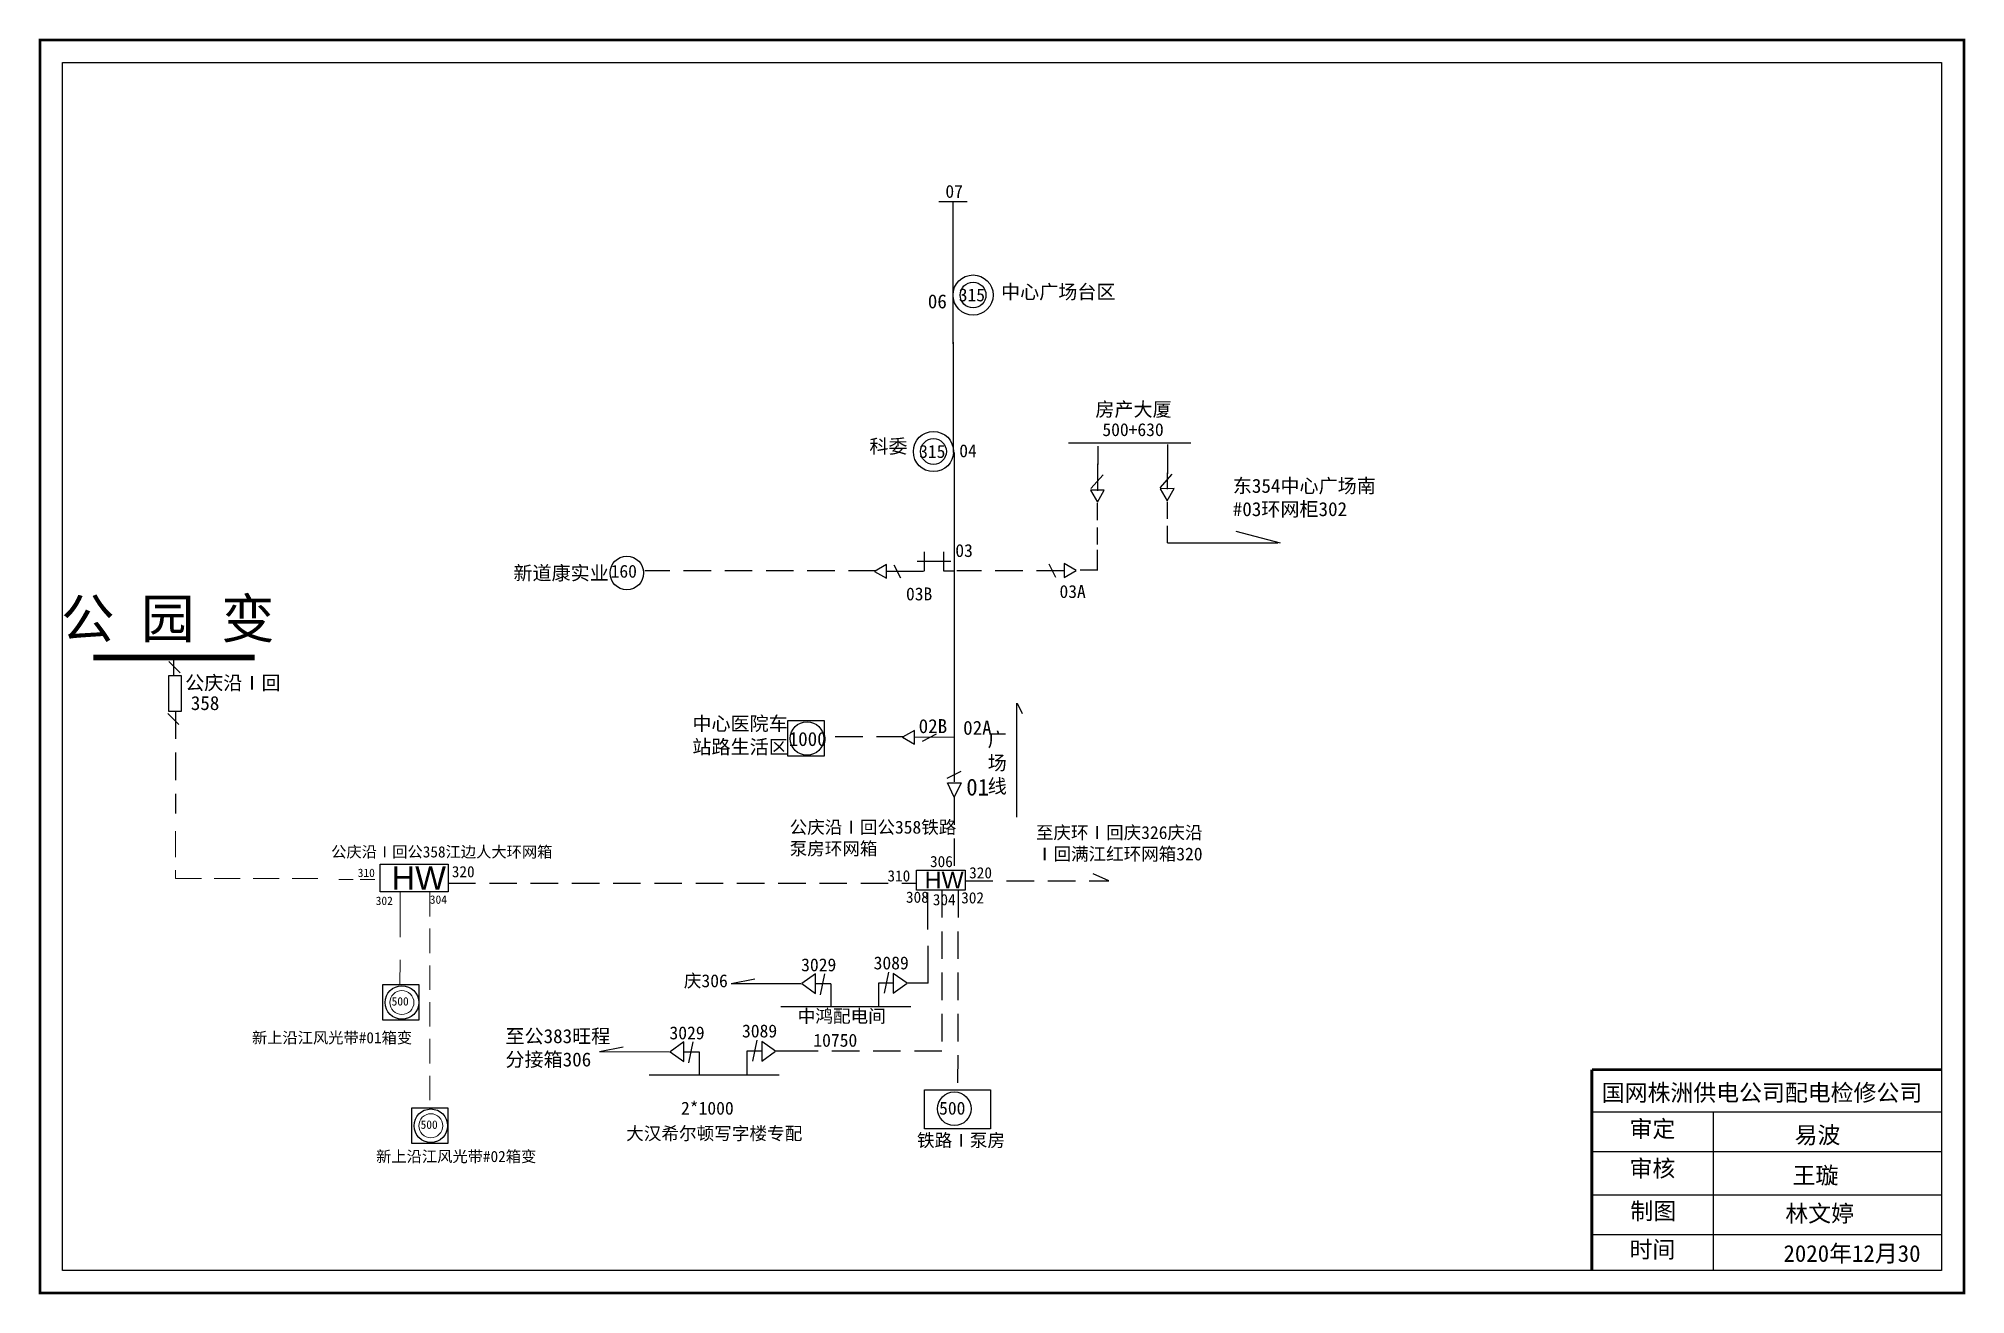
# Model space of a CAD drawing. Extents: x 0 to 344, y 0 to 224.
import ezdxf

# ---------------------------------------------------------------- set-up
doc = ezdxf.new("R2010")
doc.units = 0
doc.header["$LTSCALE"] = 0.774411
doc.header["$MEASUREMENT"] = 0
doc.linetypes.add('ACAD_ISO02W100', pattern=[15, 12, -3])
doc.linetypes.add('DASHED2', pattern=[9.525, 6.35, -3.175])
doc.layers.get('0').update_dxf_attribs({"linetype": 'CONTINUOUS'})
doc.layers.add('0-RefEdit0', color=7, linetype='CONTINUOUS')
doc.layers.add('LAYER1', color=5, linetype='ACAD_ISO02W100')
doc.layers.add('MiniCADLayer', color=7, linetype='CONTINUOUS', lineweight=20)
doc.styles.add('宋体_txtstyle_0.00_0_0', font='')
doc.styles.add('宋体_txtstyle_16.36_0_0', font='', dxfattribs={"height": 16.35967})
doc.styles.add('宋体_txtstyle_2.30_0_0', font='', dxfattribs={"height": 2.3})
doc.styles.add('宋体_txtstyle_2.49_0_0', font='', dxfattribs={"height": 2.49476})
doc.styles.get('宋体_txtstyle_0.00_0_0').set_extended_font_data('宋体')
doc.styles.get('宋体_txtstyle_16.36_0_0').set_extended_font_data('宋体')
doc.styles.get('宋体_txtstyle_2.30_0_0').set_extended_font_data('宋体')
doc.styles.get('宋体_txtstyle_2.49_0_0').set_extended_font_data('宋体')

msp = doc.modelspace()

# ---------------------------------------------------------------- linework, layer by layer
at = {"color": 1, "linetype": 'Continuous'}
msp.add_line((160.6, 195.3), (165.67, 195.3), dxfattribs=at)
at = {"linetype": 'Continuous'}
for p, q in [((163.2, 169.89), (163.2, 195.25)), ((163.25, 150.45), (163.25, 170.17)), ((183.78, 152.22), (205.65, 152.22)), ((189.08, 151.62), (189.08, 148.3)), ((201.53, 151.91), (201.53, 146.68)), ((189.07, 143.61), (189.07, 148.43)), ((190.01, 146.49), (187.83, 144.03)), ((202.29, 146.59), (200.11, 144.13)), ((201.52, 143.89), (201.52, 146.82)), ((189.02, 138.35), (189.02, 141.39)), ((201.48, 138.63), (201.48, 141.67)), ((189.02, 134.01), (189.02, 137.06)), ((201.48, 134.3), (201.48, 137.34)), ((213.74, 136.4), (221.63, 134.31)), ((189.02, 129.56), (189.02, 133.08)), ((221.22, 134.26), (201.49, 134.26)), ((152.56, 130.41), (153.75, 128.04)), ((180.29, 130.56), (181.47, 128.19)), ((24.98, 111.1), (23, 113.08)), ((24.76, 101.87), (22.78, 103.84)), ((174.6, 85.27), (174.6, 105.64)), ((174.63, 105.67), (175.54, 103.82)), ((163.38, 88.86), (162.19, 91.42)), ((162.23, 91.42), (164.62, 91.42)), ((164.62, 91.42), (163.38, 88.86)), ((191.01, 73.9), (188.23, 75.18)), ((277.4, 32.65), (339.77, 32.65)), ((299.05, 32.64), (299.05, 4.31)), ((277.4, 25.54), (339.77, 25.54)), ((277.4, 17.79), (339.77, 17.79)), ((277.4, 10.69), (339.77, 10.69))]:
    msp.add_line(p, q, dxfattribs=at)
at = {"color": 7}
for p, q in [((163.37, 150.47), (163.37, 101.5)), ((160.13, 100.1), (157.62, 98.83)), ((163.37, 101.43), (163.37, 91.59)), ((164.58, 93.45), (162.07, 92.18))]:
    msp.add_line(p, q, dxfattribs=at)
for p, q in [((162.78, 130.99), (156.78, 130.99)), ((158.03, 132.74), (158.03, 129.24)), ((161.53, 129.24), (161.53, 132.74)), ((157.91, 129.22), (151.27, 129.22)), ((163.37, 129.24), (161.53, 129.24)), ((189.08, 129.44), (185.89, 129.44)), ((163.3, 99.54), (156.28, 99.56))]:
    msp.add_line(p, q)
at = {"linetype": 'DASHED2'}
for p, q in [((149.41, 129.33), (108.06, 129.33)), ((183.01, 129.34), (163.84, 129.34)), ((154.41, 99.66), (140.11, 99.66)), ((72.9, 73.51), (156.52, 73.51)), ((165.36, 73.9), (191.01, 73.9)), ((161.18, 72.25), (161.18, 43.44)), ((161.18, 43.44), (135.16, 43.44))]:
    msp.add_line(p, q, dxfattribs=at)
at = {"linetype": 'ACAD_ISO02W100'}
msp.add_line((23.84, 110.6), (23.84, 113.69), dxfattribs=at)
at = {"color": 0, "linetype": 'DASHED2'}
msp.add_line((24.16, 104.2), (24.16, 85.95), dxfattribs=at)
at = {"color": 7, "linetype": 'DASHED2'}
msp.add_line((163.35, 88.86), (163.35, 76.07), dxfattribs=at)
at = {"linetype": 'Continuous', "const_width": 0.5}
msp.add_lwpolyline([(-0.07, 224.2), (343.91, 224.2), (343.91, 0.23), (-0.07, 0.23)], close=True, dxfattribs=at)
at = {"linetype": 'Continuous'}
for points in [[(3.98, 220.15), (339.86, 220.15), (339.86, 4.28), (3.98, 4.28)], [(133.64, 102.56), (140.11, 102.56), (140.11, 96.18), (133.64, 96.18)], [(60.75, 76.89), (72.9, 76.89), (72.9, 71.93), (60.75, 71.93)], [(156.63, 75.81), (165.34, 75.81), (165.34, 72.25), (156.63, 72.25)], [(61.22, 55.36), (67.69, 55.36), (67.69, 48.99), (61.22, 48.99)], [(158.06, 36.57), (169.89, 36.57), (169.89, 29.61), (158.06, 29.61)], [(66.4, 33.34), (72.87, 33.34), (72.87, 26.96), (66.4, 26.96)]]:
    msp.add_lwpolyline(points, close=True, dxfattribs=at)
for points in [[(187.73, 143.71), (188.98, 141.57), (190.21, 143.72)], [(200.19, 143.99), (201.44, 141.85), (202.67, 144)], [(149.12, 129.22), (151.27, 127.98), (151.27, 130.46)], [(185.2, 129.38), (183.05, 130.62), (183.05, 128.14)], [(154.13, 99.56), (156.28, 98.32), (156.28, 100.8)]]:
    msp.add_lwpolyline(points, close=True)
for points, const_width in [([(38.29, 113.84), (9.46, 113.82)], 1), ([(277.37, 40.15), (277.37, 4.42)], 0.5), ([(277.4, 40.15), (339.77, 40.15)], 0.5)]:
    msp.add_lwpolyline(points, dxfattribs=dict(at, const_width=const_width))
at = {"linetype": 'ACAD_ISO02W100'}
msp.add_lwpolyline([(25.17, 104.2), (22.96, 104.2), (22.96, 110.6), (25.17, 110.6)], close=True, dxfattribs=at)
for centre, radius in [((166.75, 178.61), 3.59), ((166.75, 178.61), 2.3), ((159.67, 150.64), 3.59), ((159.67, 150.64), 2.3), ((104.85, 128.93), 3), ((137.06, 99.35), 3), ((64.64, 52.16), 3), ((163.39, 33.17), 3), ((69.81, 30.13), 3)]:
    msp.add_circle(centre, radius)
at = {"layer": '0-RefEdit0', "ltscale": 2}
for p, q in [((158.6, 71.85), (158.6, 65.2)), ((158.65, 62.28), (158.65, 55.63)), ((123.49, 55.57), (127.75, 56.38)), ((123.49, 55.57), (135.99, 55.53)), ((138.6, 57.27), (136.12, 55.53)), ((136.12, 55.53), (138.6, 53.79)), ((138.6, 53.79), (138.6, 57.27)), ((138.6, 55.53), (141.32, 55.53)), ((139.47, 53.54), (140.22, 57.27)), ((141.32, 55.48), (141.32, 51.39)), ((152.49, 55.6), (149.82, 55.61)), ((149.82, 55.6), (149.82, 51.5)), ((151.62, 57.58), (150.88, 53.86)), ((152.49, 57.33), (152.49, 53.86)), ((154.98, 55.6), (152.49, 57.33)), ((152.49, 53.86), (154.98, 55.6)), ((158.7, 55.6), (155.1, 55.6)), ((132.4, 51.42), (155.6, 51.42)), ((115.06, 45.11), (112.58, 43.37)), ((115.06, 41.63), (115.06, 45.11)), ((115.93, 41.38), (116.68, 45.11)), ((128.09, 45.42), (127.34, 41.7)), ((128.96, 45.17), (128.96, 41.7)), ((131.44, 43.44), (128.96, 45.17)), ((99.96, 43.41), (104.21, 44.22)), ((99.96, 43.41), (112.46, 43.37)), ((112.58, 43.37), (115.06, 41.63)), ((115.06, 43.37), (117.78, 43.37)), ((117.79, 43.32), (117.79, 39.23)), ((128.96, 43.44), (126.28, 43.45)), ((126.28, 43.44), (126.28, 39.34)), ((128.96, 41.7), (131.44, 43.44)), ((135.16, 43.44), (131.56, 43.44)), ((108.87, 39.26), (132.06, 39.26))]:
    msp.add_line(p, q, dxfattribs=at)
at = {"layer": 'LAYER1', "color": 7, "linetype": 'DASHED2'}
msp.add_line((164.07, 72.25), (163.99, 36.59), dxfattribs=at)
at = {"layer": 'MiniCADLayer', "color": 7, "linetype": 'DASHED2', "ltscale": 0.941625}
for p, q in [((24.16, 82.79), (24.16, 74.3)), ((24.16, 74.3), (50.99, 74.3))]:
    msp.add_line(p, q, dxfattribs=at)
at = {"layer": 'MiniCADLayer', "color": 7, "linetype": 'DASHED2', "ltscale": 0.523125}
msp.add_line((53.35, 74.16), (60.75, 74.16), dxfattribs=at)
at = {"layer": 'MiniCADLayer', "color": 7, "linetype": 'DASHED2', "ltscale": 1.648288}
msp.add_line((64.31, 71.93), (64.3, 55.33), dxfattribs=at)
at = {"layer": 'MiniCADLayer', "color": 7, "linetype": 'DASHED2', "ltscale": 0.890519}
msp.add_line((69.64, 71.93), (69.64, 33.33), dxfattribs=at)
at = {"layer": 'MiniCADLayer', "color": 7, "linetype": 'ByBlock', "ltscale": 1.211541}
for centre in [(64.64, 52.16), (69.81, 30.13)]:
    msp.add_circle(centre, 2.15, dxfattribs=at)

# ---------------------------------------------------------------- texts
at = {"style": '宋体_txtstyle_2.30_0_0'}
for s, p in [('07', (161.8, 195.98)), ('315', (164.19, 177.48)), ('500+630', (189.87, 153.4)), ('315', (157.11, 149.5)), ('160', (101.96, 128.09)), ('500', (160.68, 32.12))]:
    msp.add_text(s, height=2.3, dxfattribs=at).set_placement(p)
at = {"color": 1, "style": '宋体_txtstyle_2.30_0_0'}
for s, p in [('04', (164.28, 149.62)), ('03', (163.58, 131.79)), ('03B', (154.76, 124.04)), ('03A', (182.2, 124.47))]:
    msp.add_text(s, height=2.3, dxfattribs=at).set_placement(p)
at = {"color": 7, "char_height": 2.5, "attachment_point": 1, "style": '宋体_txtstyle_0.00_0_0'}
for s, insert, width in [('{\\fSimSun|b0|i0|c134|p2;中心广场台区}', (171.75, 180.43), 28.5464), ('房产大厦', (188.61, 159.43), 18.5852), ('{\\fSimSun|b0|i0|c134|p2;科委}', (148.21, 152.82), 28.5464), ('{\\fSimSun|b0|i0|c134|p2;东354中心广场南#03环网柜302}', (213.18, 145.76), 26.2193), ('新道康实业', (84.58, 130.17), 25.4082), ('中心医院车\\P站路生活区', (116.57, 103.27), 25.4082), ('广场线', (169.36, 100.41), 2.806)]:
    msp.add_mtext(s, dxfattribs=dict(at, insert=insert, width=width))
at = {"color": 1, "insert": (158.66, 178.73), "char_height": 2.5, "width": 8.5913, "attachment_point": 1, "style": '宋体_txtstyle_0.00_0_0'}
msp.add_mtext('06', dxfattribs=at)
at = {"linetype": 'Continuous', "attachment_point": 1, "style": '宋体_txtstyle_0.00_0_0'}
for s, insert, char_height, width in [('公 园 变', (3.7, 124.29), 7, 70.6481), ('{\\fSimSun|b0|i0|c134|p2;公庆沿Ⅰ回}', (25.9, 110.55), 2.5, 31.1905), ('358', (26.9, 106.93), 2.5, 5.6554), ('{\\fSimSun|b0|i0|c134|p2;1000}', (133.78, 100.51), 2.5, 7.9481), ('{\\fArial|b0|i0|c0|p32;HW}', (62.78, 76.52), 4.1853, 40.4656), ('{\\fSimSun|b0|i0|c134|p2;\\H0.6667x;320}', (73.56, 76.55), 3, 29.0053), ('{\\fSimSun|b0|i0|c134|p2;\\H0.6667x;306}', (159.05, 78.36), 3, 29.0053), ('{\\fSimSun|b0|i0|c134|p2;\\H0.6667x;320}', (166.05, 76.35), 3, 29.0053), ('{\\fSimSun|b0|i0|c134|p2;\\H0.6667x;310}', (151.44, 75.8), 3, 29.0053), ('{\\fArial|b0|i0|c0|p32;HW}', (158.09, 75.54), 3, 29.0053), ('{\\fSimSun|b0|i0|c134|p2;\\H0.6667x;308}', (154.75, 71.99), 3, 29.0053), ('{\\fSimSun|b0|i0|c134|p2;\\H0.6667x;304}', (159.55, 71.54), 3, 29.0053), ('{\\fSimSun|b0|i0|c134|p2;\\H0.6667x;302}', (164.63, 71.88), 3, 29.0053), ('500', (62.8, 53.12), 1.5, 7.9481), ('国网株洲供电公司配电检修公司', (279.14, 37.55), 3, 82.0179), ('500', (67.98, 31.09), 1.5, 7.9481), ('审定', (284.1, 31.09), 3, 23.4615), ('易波', (313.62, 29.98), 3, 23.4615), ('审核', (284.1, 24.02), 3, 23.4615), ('王璇', (313.26, 22.77), 3, 33.0539), ('制图', (284.26, 16.4), 3, 23.4615), ('林文婷', (311.95, 15.96), 3, 60.45), ('时间', (284.1, 9.52), 3, 23.4615), ('2020年12月30', (311.62, 8.81), 3, 29.9216)]:
    msp.add_mtext(s, dxfattribs=dict(at, insert=insert, char_height=char_height, width=width))
at = {"color": 1, "linetype": 'Continuous', "attachment_point": 1, "style": '宋体_txtstyle_0.00_0_0'}
for s, insert, char_height, width in [('02B', (157.02, 102.81), 2.5, 7.9481), ('02A', (164.97, 102.51), 2.5, 7.9481), ('01', (165.53, 92.16), 3, 5.7181)]:
    msp.add_mtext(s, dxfattribs=dict(at, insert=insert, char_height=char_height, width=width))
at = {"attachment_point": 1}
for s, insert, char_height, width, style in [('{\\fSimSun|b0|i0|c134|p2;公庆沿Ⅰ回公}358{\\fSimSun|b0|i0|c134|p2;铁路泵房环网箱}', (133.96, 84.65), 2.3, 31.4353, '宋体_txtstyle_16.36_0_0'), ('{\\fSimSun|b0|i0|c134|p2;至庆环Ⅰ回庆326庆沿Ⅰ回满江红环网箱320}', (177.98, 83.69), 2.3, 31.4353, '宋体_txtstyle_16.36_0_0'), ('至公383旺程\\P分接箱306', (83.15, 47.4), 2.5, 32.1905, '宋体_txtstyle_0.00_0_0')]:
    msp.add_mtext(s, dxfattribs=dict(at, insert=insert, char_height=char_height, width=width, style=style))
at = {"linetype": 'DASHED2', "char_height": 2.31, "attachment_point": 1}
for s, insert, width, style in [('3029', (136.01, 60.05), 5.784, '宋体_txtstyle_0.00_0_0'), ('3089', (148.97, 60.39), 5.784, '宋体_txtstyle_0.00_0_0'), ('3029', (112.47, 47.89), 5.784, '宋体_txtstyle_0.00_0_0'), ('3089', (125.44, 48.23), 5.784, '宋体_txtstyle_0.00_0_0'), ('{\\C1;10750}', (138.19, 46.57), 20.15, '宋体_txtstyle_2.49_0_0')]:
    msp.add_mtext(s, dxfattribs=dict(at, insert=insert, width=width, style=style))
at = {"color": 7, "linetype": 'DASHED2', "char_height": 2.31, "attachment_point": 1, "style": '宋体_txtstyle_0.00_0_0'}
for s, insert, width in [('庆306', (115.04, 57.2), 42.8471), ('中鸿配电间', (135.4, 50.89), 42.8471), ('2*1000', (114.53, 34.43), 5.784), ('{\\fSimSun|b0|i0|c134|p2;大汉希尔顿写字楼专配}', (104.72, 29.92), 42.8471), ('{\\fSimSun|b0|i0|c134|p2;铁路Ⅰ泵房}', (156.72, 28.69), 42.8471)]:
    msp.add_mtext(s, dxfattribs=dict(at, insert=insert, width=width))
at = {"layer": 'MiniCADLayer', "color": 7, "linetype": 'DASHED2', "ltscale": 1.731168, "insert": (52, 80.09), "char_height": 2, "attachment_point": 1, "style": '宋体_txtstyle_0.00_0_0'}
msp.add_mtext('{\\fSimSun|b0|i0|c134|p2;\\C256;公庆沿Ⅰ回公358\\C7;江边人大环网箱}', dxfattribs=at)
at = {"layer": 'MiniCADLayer', "color": 7, "linetype": 'DASHED2', "ltscale": 0.747492, "insert": (56.74, 76.09), "char_height": 1.5, "attachment_point": 1, "style": '宋体_txtstyle_0.00_0_0'}
msp.add_mtext('310', dxfattribs=at)
at = {"layer": 'MiniCADLayer', "color": 7, "linetype": 'DASHED2', "ltscale": 1.869661, "insert": (59.96, 71.09), "char_height": 1.5, "attachment_point": 1, "style": '宋体_txtstyle_0.00_0_0'}
msp.add_mtext('302', dxfattribs=at)
at = {"layer": 'MiniCADLayer', "color": 7, "linetype": 'DASHED2', "ltscale": 1.038701, "insert": (69.63, 71.31), "char_height": 1.5, "attachment_point": 1, "style": '宋体_txtstyle_0.00_0_0'}
msp.add_mtext('304', dxfattribs=at)
at = {"layer": 'MiniCADLayer', "color": 7, "linetype": 'DASHED2', "ltscale": 1.602933, "char_height": 2, "attachment_point": 1, "style": '宋体_txtstyle_0.00_0_0'}
for s, insert in [('新上沿江风光带#01箱变', (37.83, 46.87)), ('新上沿江风光带#02箱变', (60.03, 25.65))]:
    msp.add_mtext(s, dxfattribs=dict(at, insert=insert))

doc.saveas('drawing.dxf')
